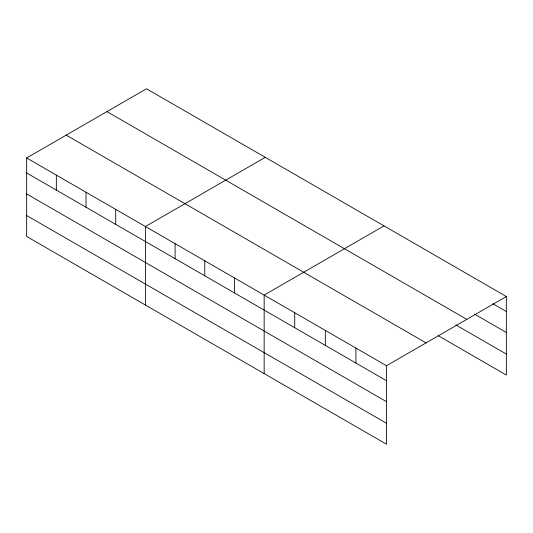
<?xml version="1.0" encoding="UTF-8"?>
<svg xmlns="http://www.w3.org/2000/svg" width="533" height="533" viewBox="0 0 533 533"><rect width="100%" height="100%" fill="white"/><g stroke="black" fill="none" stroke-linecap="round" stroke-linejoin="round"><path stroke-width="0.8" d="M26.65 157.961L386.498 365.725L386.498 444.229L26.65 236.472L26.65 157.961L146.502 88.771L506.35 296.528L506.35 375.039L438.059 335.61M265.247 157.328L145.402 226.525L145.402 305.029M384 225.892L264.155 295.082L264.155 373.593M386.498 365.725L506.35 296.528M492.832 303.723L506.35 311.525M474.337 314.004L506.35 332.485M106.946 111.604L466.801 319.36M455.848 324.917L506.35 354.079M66.199 135.129L426.054 342.886M26.65 172.959L386.498 380.715M26.65 193.919L386.498 401.675M26.65 215.512L386.498 423.269M355.911 348.062L355.911 363.06M325.323 330.407L325.323 345.397M294.736 312.744L294.736 327.742M234.467 277.946L234.467 292.943M204.779 260.804L204.779 275.801M175.091 243.668L175.091 258.658M115.714 209.382L115.714 224.38M86.026 192.246L86.026 207.237M56.338 175.104L56.338 190.101"/></g></svg>
